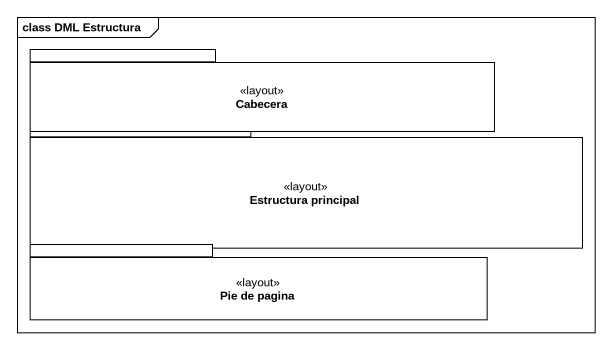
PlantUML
@startuml
mainframe class DML Estructura
package Cabecera <<layout>> {
}
package "Estructura principal" as Estructura_principal <<layout>> {
}
package "Pie de pagina" as Pie_de_pagina <<layout>> {
}
@enduml
